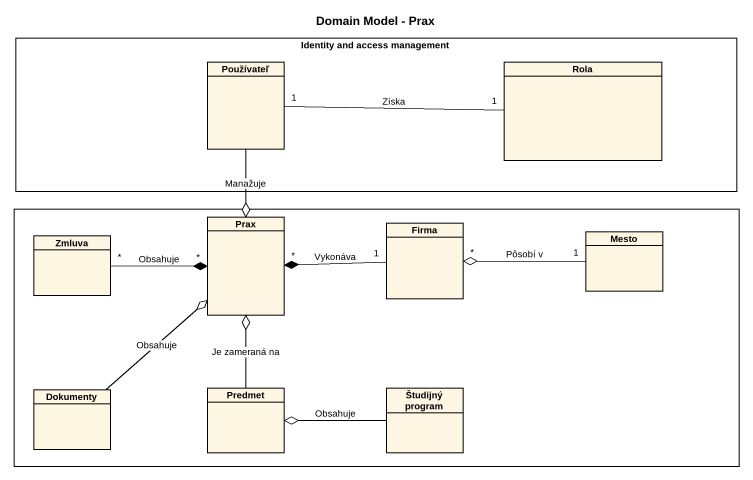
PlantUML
@startuml
title Domain Model - Prax
hide circle
hide empty members
rectangle "Identity and access management" as Identity_and_access {
  class Používateľ
  class Rola
}
rectangle " " as rectangle1 {
  class Prax
  class Firma
  class Mesto
  class Zmluva
  class Predmet
  class "Študijný program" as Študijný_program
  class Dokumenty
}
Používateľ "1" -right- "1" Rola : Získa
Používateľ --o Prax : Manažuje
Prax "*" *-left- "*" Zmluva : Obsahuje
Firma "1" -left-* "*" Prax : Vykonáva
Mesto "1" -left-o "*" Firma : Pôsobí v
Predmet -up-o Prax : Je zameraná na
Študijný_program -left-o Predmet : Obsahuje
Dokumenty -up-o Prax : Obsahuje
@enduml
